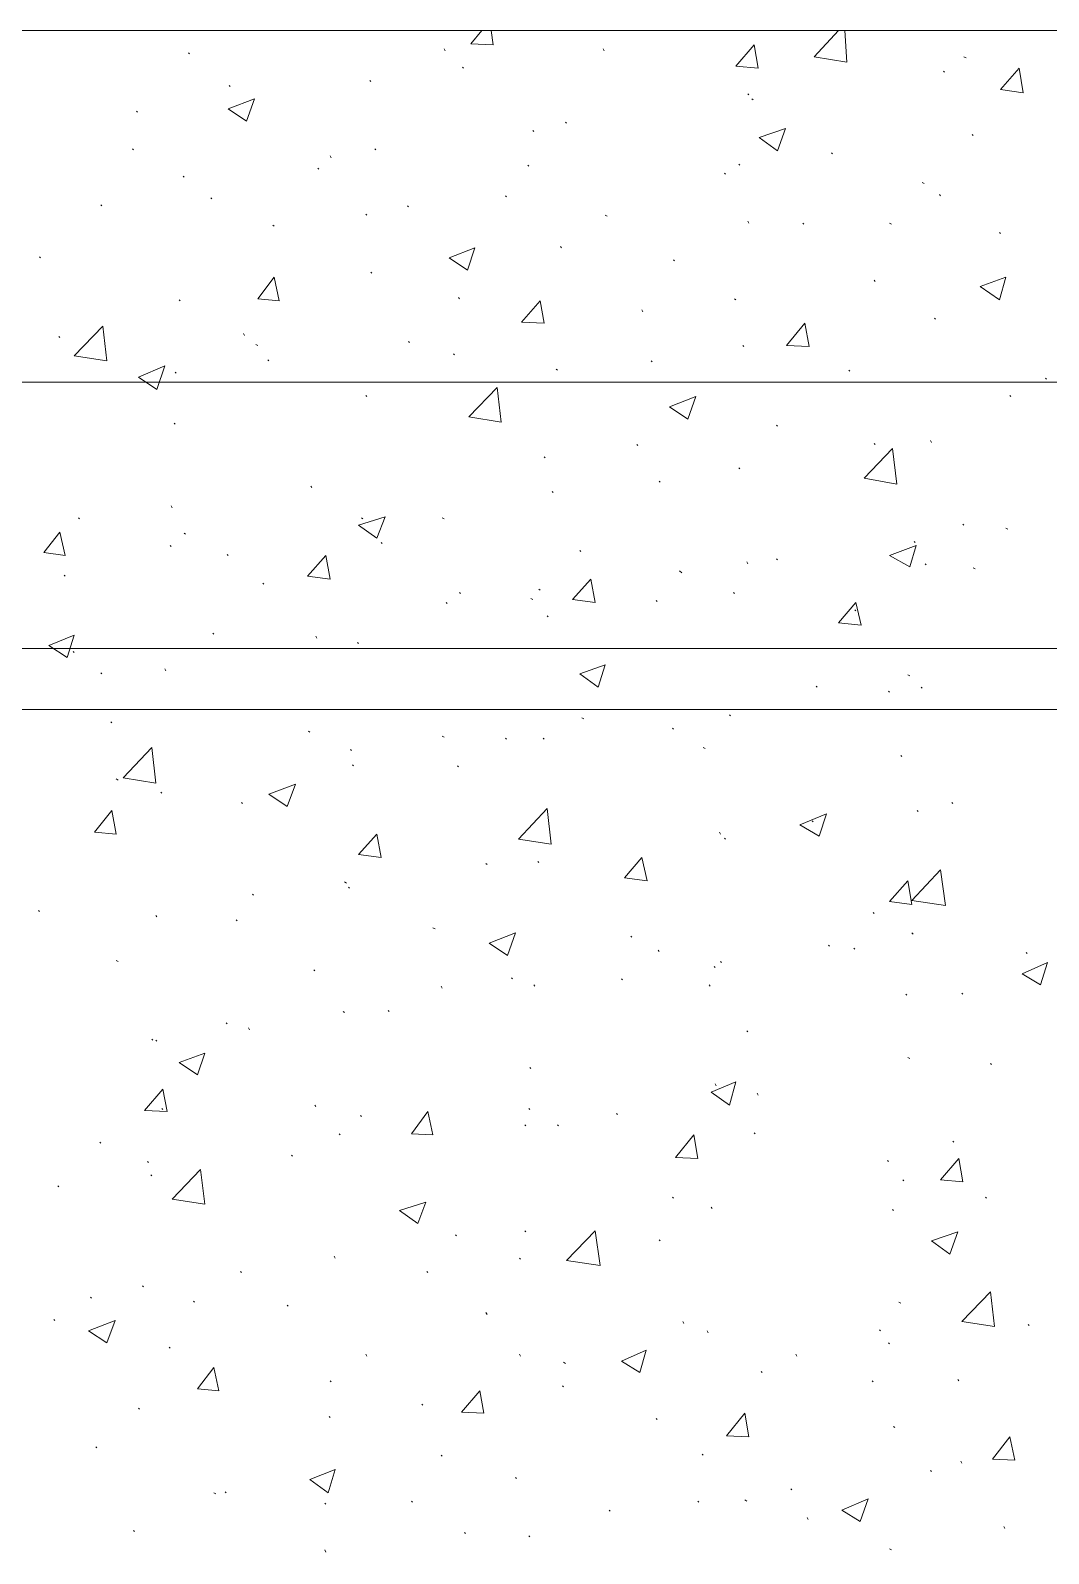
# Model space of a CAD drawing. Header units: millimetres. Extents: x 2928 to 3112, y 1220 to 1280.
# Drawn here: x 2967.03 to 2968.695, y 1260.073 to 1262.562 of the extents above; entities that cross this region are included whole.
import ezdxf

# ---------------------------------------------------------------- set-up
doc = ezdxf.new("R2010")
doc.units = ezdxf.units.MM

msp = doc.modelspace()

# ---------------------------------------------------------------- linework, layer by layer
at = {"color": 253, "linetype": 'Continuous', "lineweight": 5, "true_color": 0x9a9a9a}
for points in [[(2940.97965, 1262.56226), (2981.54689, 1262.56226), (2981.54689, 1240.79028), (2940.97965, 1240.79028)], [(2941.98633, 1261.55224), (2980.53854, 1261.55224), (2980.53854, 1241.8003), (2941.98633, 1241.8003)]]:
    msp.add_lwpolyline(points, close=True, dxfattribs=at)
at = {"color": 92, "linetype": 'Continuous', "lineweight": 13, "true_color": 0x00b800}
for points in [[(2967.75003, 1262.54059), (2967.76836, 1262.56226), (2967.76836, 1262.56226)], [(2967.7867, 1262.53893), (2967.78336, 1262.56226), (2967.78336, 1262.56226)], [(2968.3117, 1262.51892), (2968.3517, 1262.56226), (2968.3517, 1262.56226)], [(2968.36504, 1262.51059), (2968.3617, 1262.56226), (2968.3617, 1262.56226)], [(2967.29002, 1262.52392), (2967.28835, 1262.52559), (2967.28835, 1262.52559)], [(2967.70836, 1262.52892), (2967.70669, 1262.53226), (2967.70669, 1262.53226)], [(2967.75003, 1262.54059), (2967.7867, 1262.53893), (2967.7867, 1262.53893)], [(2967.96836, 1262.52892), (2967.9667, 1262.53226), (2967.9667, 1262.53226)], [(2968.18337, 1262.50392), (2968.21337, 1262.53893), (2968.21337, 1262.53893)], [(2968.22003, 1262.50059), (2968.21337, 1262.53893), (2968.21337, 1262.53893)], [(2967.73836, 1262.50059), (2967.73669, 1262.50226), (2967.73669, 1262.50226)], [(2968.18337, 1262.50392), (2968.22003, 1262.50059), (2968.22003, 1262.50059)], [(2968.3117, 1262.51892), (2968.36504, 1262.51059), (2968.36504, 1262.51059)], [(2968.56004, 1262.51726), (2968.55671, 1262.51892), (2968.55671, 1262.51892)], [(2968.61671, 1262.46559), (2968.64671, 1262.50059), (2968.64671, 1262.50059)], [(2968.65337, 1262.46059), (2968.64671, 1262.50059), (2968.64671, 1262.50059)], [(2967.58669, 1262.47892), (2967.58503, 1262.48059), (2967.58503, 1262.48059)], [(2968.52504, 1262.49392), (2968.52337, 1262.49559), (2968.52337, 1262.49559)], [(2967.35336, 1262.43392), (2967.39669, 1262.45059), (2967.39669, 1262.45059)], [(2967.35669, 1262.47059), (2967.35502, 1262.47226), (2967.35502, 1262.47226)], [(2967.38336, 1262.41392), (2967.39669, 1262.45059), (2967.39669, 1262.45059)], [(2968.20503, 1262.45726), (2968.20337, 1262.45892), (2968.20337, 1262.45892)], [(2968.2117, 1262.44892), (2968.21003, 1262.45059), (2968.21003, 1262.45059)], [(2968.61671, 1262.46559), (2968.65337, 1262.46059), (2968.65337, 1262.46059)], [(2967.20502, 1262.42892), (2967.20335, 1262.43059), (2967.20335, 1262.43059)], [(2967.35336, 1262.43392), (2967.38336, 1262.41392), (2967.38336, 1262.41392)], [(2967.85336, 1262.39726), (2967.8517, 1262.39892), (2967.8517, 1262.39892)], [(2967.9067, 1262.41059), (2967.90503, 1262.41226), (2967.90503, 1262.41226)], [(2968.2217, 1262.38726), (2968.26504, 1262.40226), (2968.26504, 1262.40226)], [(2968.2517, 1262.36559), (2968.26504, 1262.40226), (2968.26504, 1262.40226)], [(2968.2217, 1262.38726), (2968.2517, 1262.36559), (2968.2517, 1262.36559)], [(2968.57171, 1262.39059), (2968.57004, 1262.39226), (2968.57004, 1262.39226)], [(2967.19835, 1262.36726), (2967.19669, 1262.36892), (2967.19669, 1262.36892)], [(2967.52169, 1262.35392), (2967.52002, 1262.35726), (2967.52002, 1262.35726)], [(2967.59503, 1262.36726), (2967.59336, 1262.36892), (2967.59336, 1262.36892)], [(2968.3417, 1262.36059), (2968.34004, 1262.36226), (2968.34004, 1262.36226)], [(2967.50169, 1262.33559), (2967.50002, 1262.33726), (2967.50002, 1262.33726)], [(2967.84503, 1262.34059), (2967.84336, 1262.34226), (2967.84336, 1262.34226)], [(2968.1667, 1262.32726), (2968.16503, 1262.32892), (2968.16503, 1262.32892)], [(2968.19003, 1262.34226), (2968.18837, 1262.34392), (2968.18837, 1262.34392)], [(2967.28169, 1262.32226), (2967.28002, 1262.32392), (2967.28002, 1262.32392)], [(2968.49171, 1262.31226), (2968.48837, 1262.31392), (2968.48837, 1262.31392)], [(2967.14669, 1262.27559), (2967.14502, 1262.27725), (2967.14502, 1262.27725)], [(2967.32669, 1262.28725), (2967.32502, 1262.28892), (2967.32502, 1262.28892)], [(2967.64836, 1262.27392), (2967.64669, 1262.27559), (2967.64669, 1262.27559)], [(2967.80836, 1262.29059), (2967.8067, 1262.29225), (2967.8067, 1262.29225)], [(2968.51837, 1262.29225), (2968.51671, 1262.29392), (2968.51671, 1262.29392)], [(2967.58003, 1262.26059), (2967.57836, 1262.26225), (2967.57836, 1262.26225)], [(2967.97336, 1262.25892), (2967.97003, 1262.26059), (2967.97003, 1262.26059)], [(2968.20503, 1262.24725), (2968.20337, 1262.25059), (2968.20337, 1262.25059)], [(2967.42836, 1262.24225), (2967.42669, 1262.24392), (2967.42669, 1262.24392)], [(2968.29504, 1262.24559), (2968.29337, 1262.24725), (2968.29337, 1262.24725)], [(2968.43837, 1262.24559), (2968.43504, 1262.24725), (2968.43504, 1262.24725)], [(2968.61671, 1262.23059), (2968.61504, 1262.23225), (2968.61504, 1262.23225)], [(2967.71503, 1262.19059), (2967.75669, 1262.20725), (2967.75669, 1262.20725)], [(2967.74503, 1262.17059), (2967.75669, 1262.20725), (2967.75669, 1262.20725)], [(2967.89836, 1262.20725), (2967.8967, 1262.20892), (2967.8967, 1262.20892)], [(2967.04668, 1262.19059), (2967.04502, 1262.19225), (2967.04502, 1262.19225)], [(2967.71503, 1262.19059), (2967.74503, 1262.17059), (2967.74503, 1262.17059)], [(2968.08337, 1262.18559), (2968.0817, 1262.18725), (2968.0817, 1262.18725)], [(2967.40169, 1262.12392), (2967.42836, 1262.15892), (2967.42836, 1262.15892)], [(2967.43669, 1262.12059), (2967.42836, 1262.15892), (2967.42836, 1262.15892)], [(2967.58836, 1262.16559), (2967.58669, 1262.16725), (2967.58669, 1262.16725)], [(2968.4117, 1262.15225), (2968.41004, 1262.15392), (2968.41004, 1262.15392)], [(2968.58337, 1262.14392), (2968.62504, 1262.15892), (2968.62504, 1262.15892)], [(2968.61504, 1262.12225), (2968.62504, 1262.15892), (2968.62504, 1262.15892)], [(2967.73169, 1262.12392), (2967.73003, 1262.12559), (2967.73003, 1262.12559)], [(2968.58337, 1262.14392), (2968.61504, 1262.12225), (2968.61504, 1262.12225)], [(2967.27502, 1262.12059), (2967.27335, 1262.12225), (2967.27335, 1262.12225)], [(2967.40169, 1262.12392), (2967.43669, 1262.12059), (2967.43669, 1262.12059)], [(2967.83336, 1262.08559), (2967.86336, 1262.12059), (2967.86336, 1262.12059)], [(2967.87003, 1262.08392), (2967.86336, 1262.12059), (2967.86336, 1262.12059)], [(2968.0317, 1262.10225), (2968.03003, 1262.10559), (2968.03003, 1262.10559)], [(2968.18337, 1262.12225), (2968.1817, 1262.12392), (2968.1817, 1262.12392)], [(2967.10169, 1262.03058), (2967.14835, 1262.07892), (2967.14835, 1262.07892)], [(2967.15502, 1262.02225), (2967.14835, 1262.07892), (2967.14835, 1262.07892)], [(2967.83336, 1262.08559), (2967.87003, 1262.08392), (2967.87003, 1262.08392)], [(2968.2667, 1262.04725), (2968.2967, 1262.08392), (2968.2967, 1262.08392)], [(2968.30337, 1262.04558), (2968.2967, 1262.08392), (2968.2967, 1262.08392)], [(2968.51004, 1262.09059), (2968.50837, 1262.09225), (2968.50837, 1262.09225)], [(2967.07835, 1262.06058), (2967.07669, 1262.06225), (2967.07669, 1262.06225)], [(2967.38002, 1262.06392), (2967.37836, 1262.06725), (2967.37836, 1262.06725)], [(2967.65003, 1262.05225), (2967.64836, 1262.05392), (2967.64836, 1262.05392)], [(2967.10169, 1262.03058), (2967.15502, 1262.02225), (2967.15502, 1262.02225)], [(2967.40169, 1262.04725), (2967.39836, 1262.04892), (2967.39836, 1262.04892)], [(2967.72336, 1262.03225), (2967.72169, 1262.03392), (2967.72169, 1262.03392)], [(2968.1967, 1262.04558), (2968.19503, 1262.04725), (2968.19503, 1262.04725)], [(2968.2667, 1262.04725), (2968.30337, 1262.04558), (2968.30337, 1262.04558)], [(2967.20669, 1261.99558), (2967.25002, 1262.01392), (2967.25002, 1262.01392)], [(2967.23669, 1261.97558), (2967.25002, 1262.01392), (2967.25002, 1262.01392)], [(2967.26835, 1262.00225), (2967.26669, 1262.00392), (2967.26669, 1262.00392)], [(2967.42002, 1262.02225), (2967.41836, 1262.02392), (2967.41836, 1262.02392)], [(2967.8917, 1262.00725), (2967.89003, 1262.00892), (2967.89003, 1262.00892)], [(2968.0467, 1262.02058), (2968.04503, 1262.02225), (2968.04503, 1262.02225)], [(2968.37004, 1262.00558), (2968.36837, 1262.00725), (2968.36837, 1262.00725)], [(2967.20669, 1261.99558), (2967.23669, 1261.97558), (2967.23669, 1261.97558)], [(2967.74669, 1261.93058), (2967.79336, 1261.97892), (2967.79336, 1261.97892)], [(2967.80003, 1261.92225), (2967.79336, 1261.97892), (2967.79336, 1261.97892)], [(2968.69171, 1261.99225), (2968.69004, 1261.99392), (2968.69004, 1261.99392)], [(2967.58003, 1261.96392), (2967.57836, 1261.96558), (2967.57836, 1261.96558)], [(2968.07503, 1261.94725), (2968.11837, 1261.96392), (2968.11837, 1261.96392)], [(2968.10503, 1261.92725), (2968.11837, 1261.96392), (2968.11837, 1261.96392)], [(2968.63337, 1261.96392), (2968.63171, 1261.96558), (2968.63171, 1261.96558)], [(2967.74669, 1261.93058), (2967.80003, 1261.92225), (2967.80003, 1261.92225)], [(2968.07503, 1261.94725), (2968.10503, 1261.92725), (2968.10503, 1261.92725)], [(2967.26669, 1261.91892), (2967.26502, 1261.92058), (2967.26502, 1261.92058)], [(2968.2517, 1261.91558), (2968.25004, 1261.91725), (2968.25004, 1261.91725)], [(2968.02337, 1261.88392), (2968.0217, 1261.88558), (2968.0217, 1261.88558)], [(2968.39337, 1261.83058), (2968.44004, 1261.87892), (2968.44004, 1261.87892)], [(2968.4117, 1261.88558), (2968.41004, 1261.88725), (2968.41004, 1261.88725)], [(2968.4467, 1261.82058), (2968.44004, 1261.87892), (2968.44004, 1261.87892)], [(2968.50337, 1261.88892), (2968.50171, 1261.89225), (2968.50171, 1261.89225)], [(2967.8717, 1261.86392), (2967.87003, 1261.86558), (2967.87003, 1261.86558)], [(2968.19003, 1261.84558), (2968.18837, 1261.84725), (2968.18837, 1261.84725)], [(2968.39337, 1261.83058), (2968.4467, 1261.82058), (2968.4467, 1261.82058)], [(2967.49002, 1261.81558), (2967.48836, 1261.81725), (2967.48836, 1261.81725)], [(2967.88503, 1261.80725), (2967.88336, 1261.80891), (2967.88336, 1261.80891)], [(2968.06003, 1261.82391), (2968.05837, 1261.82558), (2968.05837, 1261.82558)], [(2967.26169, 1261.78225), (2967.26002, 1261.78558), (2967.26002, 1261.78558)], [(2967.11002, 1261.76391), (2967.10835, 1261.76558), (2967.10835, 1261.76558)], [(2967.56669, 1261.75391), (2967.61003, 1261.76725), (2967.61003, 1261.76725)], [(2967.56669, 1261.75391), (2967.59669, 1261.73225), (2967.59669, 1261.73225)], [(2967.57336, 1261.76391), (2967.57169, 1261.76558), (2967.57169, 1261.76558)], [(2967.59669, 1261.73225), (2967.61003, 1261.76725), (2967.61003, 1261.76725)], [(2967.70669, 1261.76391), (2967.70336, 1261.76558), (2967.70336, 1261.76558)], [(2968.55671, 1261.75391), (2968.55504, 1261.75558), (2968.55504, 1261.75558)], [(2967.05168, 1261.70891), (2967.07835, 1261.74225), (2967.07835, 1261.74225)], [(2967.08669, 1261.70391), (2967.07835, 1261.74225), (2967.07835, 1261.74225)], [(2967.28335, 1261.73891), (2967.28169, 1261.74058), (2967.28169, 1261.74058)], [(2968.47671, 1261.72558), (2968.47504, 1261.72725), (2968.47504, 1261.72725)], [(2968.62837, 1261.74725), (2968.62504, 1261.74891), (2968.62504, 1261.74891)], [(2967.05168, 1261.70891), (2967.08669, 1261.70391), (2967.08669, 1261.70391)], [(2967.26002, 1261.71891), (2967.25835, 1261.72058), (2967.25835, 1261.72058)], [(2967.35336, 1261.70391), (2967.35169, 1261.70558), (2967.35169, 1261.70558)], [(2967.48336, 1261.67058), (2967.51336, 1261.70391), (2967.51336, 1261.70391)], [(2967.52002, 1261.66558), (2967.51336, 1261.70391), (2967.51336, 1261.70391)], [(2967.60503, 1261.72391), (2967.60336, 1261.72558), (2967.60336, 1261.72558)], [(2967.93003, 1261.71058), (2967.92836, 1261.71225), (2967.92836, 1261.71225)], [(2968.43504, 1261.70391), (2968.47837, 1261.72058), (2968.47837, 1261.72058)], [(2968.43504, 1261.70391), (2968.46837, 1261.68558), (2968.46837, 1261.68558)], [(2968.46837, 1261.68558), (2968.47837, 1261.72058), (2968.47837, 1261.72058)], [(2968.09503, 1261.67558), (2968.0917, 1261.67891), (2968.0917, 1261.67891)], [(2968.20337, 1261.69058), (2968.2017, 1261.69391), (2968.2017, 1261.69391)], [(2968.2517, 1261.69725), (2968.25004, 1261.69891), (2968.25004, 1261.69891)], [(2968.49504, 1261.68891), (2968.49337, 1261.69058), (2968.49337, 1261.69058)], [(2968.57504, 1261.68225), (2968.57171, 1261.68391), (2968.57171, 1261.68391)], [(2967.08669, 1261.67058), (2967.08502, 1261.67225), (2967.08502, 1261.67225)], [(2967.41169, 1261.65725), (2967.41002, 1261.65891), (2967.41002, 1261.65891)], [(2967.48336, 1261.67058), (2967.52002, 1261.66558), (2967.52002, 1261.66558)], [(2967.9167, 1261.63225), (2967.9467, 1261.66558), (2967.9467, 1261.66558)], [(2967.95336, 1261.62725), (2967.9467, 1261.66558), (2967.9467, 1261.66558)], [(2967.73336, 1261.64225), (2967.73169, 1261.64391), (2967.73169, 1261.64391)], [(2967.8517, 1261.63225), (2967.84836, 1261.63391), (2967.84836, 1261.63391)], [(2967.86336, 1261.64725), (2967.8617, 1261.64891), (2967.8617, 1261.64891)], [(2967.9167, 1261.63225), (2967.95336, 1261.62725), (2967.95336, 1261.62725)], [(2968.05503, 1261.62891), (2968.05337, 1261.63058), (2968.05337, 1261.63058)], [(2968.1817, 1261.64225), (2968.18003, 1261.64391), (2968.18003, 1261.64391)], [(2967.71169, 1261.62558), (2967.71003, 1261.62725), (2967.71003, 1261.62725)], [(2967.8767, 1261.60391), (2967.87503, 1261.60558), (2967.87503, 1261.60558)], [(2968.3517, 1261.59391), (2968.38004, 1261.62725), (2968.38004, 1261.62725)], [(2968.38004, 1261.61391), (2968.37837, 1261.61558), (2968.37837, 1261.61558)], [(2968.38837, 1261.59058), (2968.38004, 1261.62725), (2968.38004, 1261.62725)], [(2968.3517, 1261.59391), (2968.38837, 1261.59058), (2968.38837, 1261.59058)], [(2967.06002, 1261.55724), (2967.10169, 1261.57391), (2967.10169, 1261.57391)], [(2967.06002, 1261.55724), (2967.09002, 1261.53724), (2967.09002, 1261.53724)], [(2967.09002, 1261.53724), (2967.10169, 1261.57391), (2967.10169, 1261.57391)], [(2967.33002, 1261.57558), (2967.32836, 1261.57724), (2967.32836, 1261.57724)], [(2967.49836, 1261.56891), (2967.49669, 1261.57224), (2967.49669, 1261.57224)], [(2967.56669, 1261.56058), (2967.56503, 1261.56224), (2967.56503, 1261.56224)], [(2967.10169, 1261.54558), (2967.10002, 1261.54724), (2967.10002, 1261.54724)], [(2967.14669, 1261.51058), (2967.14502, 1261.51224), (2967.14502, 1261.51224)], [(2967.25169, 1261.51558), (2967.25002, 1261.51891), (2967.25002, 1261.51891)], [(2967.92836, 1261.51058), (2967.97003, 1261.52558), (2967.97003, 1261.52558)], [(2967.92836, 1261.51058), (2967.95836, 1261.48891), (2967.95836, 1261.48891)], [(2967.95836, 1261.48891), (2967.97003, 1261.52558), (2967.97003, 1261.52558)], [(2968.46837, 1261.50724), (2968.46504, 1261.50891), (2968.46504, 1261.50891)], [(2968.3167, 1261.48891), (2968.31504, 1261.49058), (2968.31504, 1261.49058)], [(2968.43504, 1261.48058), (2968.43337, 1261.48224), (2968.43337, 1261.48224)], [(2968.48837, 1261.48724), (2968.48671, 1261.48891), (2968.48671, 1261.48891)], [(2967.16335, 1261.43058), (2967.16169, 1261.43224), (2967.16169, 1261.43224)], [(2967.93503, 1261.43724), (2967.9317, 1261.43891), (2967.9317, 1261.43891)], [(2968.17503, 1261.44224), (2968.17337, 1261.44391), (2968.17337, 1261.44391)], [(2967.48669, 1261.41558), (2967.48502, 1261.41724), (2967.48502, 1261.41724)], [(2967.70669, 1261.40724), (2967.70336, 1261.40891), (2967.70336, 1261.40891)], [(2967.80836, 1261.40391), (2967.8067, 1261.40558), (2967.8067, 1261.40558)], [(2967.87003, 1261.40391), (2967.86836, 1261.40558), (2967.86836, 1261.40558)], [(2968.0817, 1261.42058), (2968.08003, 1261.42224), (2968.08003, 1261.42224)], [(2967.18169, 1261.34057), (2967.22835, 1261.39058), (2967.22835, 1261.39058)], [(2967.23502, 1261.33224), (2967.22835, 1261.39058), (2967.22835, 1261.39058)], [(2967.55503, 1261.38558), (2967.55336, 1261.38724), (2967.55336, 1261.38724)], [(2968.13337, 1261.38891), (2968.13003, 1261.39058), (2968.13003, 1261.39058)], [(2967.55836, 1261.36057), (2967.55669, 1261.36224), (2967.55669, 1261.36224)], [(2967.73003, 1261.35891), (2967.72836, 1261.36057), (2967.72836, 1261.36057)], [(2968.45504, 1261.37558), (2968.45337, 1261.37724), (2968.45337, 1261.37724)], [(2967.17335, 1261.33724), (2967.17002, 1261.33891), (2967.17002, 1261.33891)], [(2967.18169, 1261.34057), (2967.23502, 1261.33224), (2967.23502, 1261.33224)], [(2967.42002, 1261.31391), (2967.46336, 1261.33057), (2967.46336, 1261.33057)], [(2967.45002, 1261.29391), (2967.46336, 1261.33057), (2967.46336, 1261.33057)], [(2967.24502, 1261.31557), (2967.24335, 1261.31724), (2967.24335, 1261.31724)], [(2967.42002, 1261.31391), (2967.45002, 1261.29391), (2967.45002, 1261.29391)], [(2967.13502, 1261.25224), (2967.16335, 1261.28724), (2967.16335, 1261.28724)], [(2967.17002, 1261.24891), (2967.16335, 1261.28724), (2967.16335, 1261.28724)], [(2967.37669, 1261.29891), (2967.37502, 1261.30057), (2967.37502, 1261.30057)], [(2967.82836, 1261.24057), (2967.87503, 1261.29057), (2967.87503, 1261.29057)], [(2967.8817, 1261.23224), (2967.87503, 1261.29057), (2967.87503, 1261.29057)], [(2968.28837, 1261.26391), (2968.3317, 1261.28224), (2968.3317, 1261.28224)], [(2968.32004, 1261.24557), (2968.3317, 1261.28224), (2968.3317, 1261.28224)], [(2968.48171, 1261.28557), (2968.48004, 1261.28724), (2968.48004, 1261.28724)], [(2968.53837, 1261.29891), (2968.53671, 1261.30057), (2968.53671, 1261.30057)], [(2968.28837, 1261.26391), (2968.32004, 1261.24557), (2968.32004, 1261.24557)], [(2968.31004, 1261.26891), (2968.30837, 1261.27057), (2968.30837, 1261.27057)], [(2967.13502, 1261.25224), (2967.17002, 1261.24891), (2967.17002, 1261.24891)], [(2967.56669, 1261.21557), (2967.59669, 1261.24891), (2967.59669, 1261.24891)], [(2967.60336, 1261.21057), (2967.59669, 1261.24891), (2967.59669, 1261.24891)], [(2967.82836, 1261.24057), (2967.8817, 1261.23224), (2967.8817, 1261.23224)], [(2968.15837, 1261.24891), (2968.1567, 1261.25224), (2968.1567, 1261.25224)], [(2968.1667, 1261.24057), (2968.16503, 1261.24224), (2968.16503, 1261.24224)], [(2967.56669, 1261.21557), (2967.60336, 1261.21057), (2967.60336, 1261.21057)], [(2968.0017, 1261.17724), (2968.03003, 1261.21057), (2968.03003, 1261.21057)], [(2968.03837, 1261.17224), (2968.03003, 1261.21057), (2968.03003, 1261.21057)], [(2967.7767, 1261.19891), (2967.77503, 1261.20057), (2967.77503, 1261.20057)], [(2967.8617, 1261.20224), (2967.86003, 1261.20391), (2967.86003, 1261.20391)], [(2968.47171, 1261.14057), (2968.51837, 1261.19057), (2968.51837, 1261.19057)], [(2968.52671, 1261.13224), (2968.51837, 1261.19057), (2968.51837, 1261.19057)], [(2967.54669, 1261.16891), (2967.54336, 1261.17057), (2967.54336, 1261.17057)], [(2967.55169, 1261.16057), (2967.55003, 1261.16224), (2967.55003, 1261.16224)], [(2968.0017, 1261.17724), (2968.03837, 1261.17224), (2968.03837, 1261.17224)], [(2968.43504, 1261.13891), (2968.46504, 1261.17224), (2968.46504, 1261.17224)], [(2968.47171, 1261.13391), (2968.46504, 1261.17224), (2968.46504, 1261.17224)], [(2967.39502, 1261.14891), (2967.39336, 1261.15057), (2967.39336, 1261.15057)], [(2968.43504, 1261.13891), (2968.47171, 1261.13391), (2968.47171, 1261.13391)], [(2968.47171, 1261.14057), (2968.52671, 1261.13224), (2968.52671, 1261.13224)], [(2967.04502, 1261.12224), (2967.04335, 1261.1239), (2967.04335, 1261.1239)], [(2967.23669, 1261.1139), (2967.23502, 1261.11557), (2967.23502, 1261.11557)], [(2967.36836, 1261.10724), (2967.36669, 1261.1089), (2967.36669, 1261.1089)], [(2968.41004, 1261.1189), (2968.40837, 1261.12057), (2968.40837, 1261.12057)], [(2967.69169, 1261.0939), (2967.68836, 1261.09557), (2967.68836, 1261.09557)], [(2967.78003, 1261.07057), (2967.82336, 1261.08724), (2967.82336, 1261.08724)], [(2967.81003, 1261.05057), (2967.82336, 1261.08724), (2967.82336, 1261.08724)], [(2968.01337, 1261.08057), (2968.0117, 1261.08224), (2968.0117, 1261.08224)], [(2968.47337, 1261.08557), (2968.47171, 1261.08724), (2968.47171, 1261.08724)], [(2967.78003, 1261.07057), (2967.81003, 1261.05057), (2967.81003, 1261.05057)], [(2968.05837, 1261.05724), (2968.0567, 1261.0589), (2968.0567, 1261.0589)], [(2968.3367, 1261.06557), (2968.33504, 1261.06724), (2968.33504, 1261.06724)], [(2968.37837, 1261.06057), (2968.3767, 1261.06224), (2968.3767, 1261.06224)], [(2968.66004, 1261.0539), (2968.65837, 1261.05557), (2968.65837, 1261.05557)], [(2967.17335, 1261.04057), (2967.17002, 1261.04224), (2967.17002, 1261.04224)], [(2968.15003, 1261.03057), (2968.14837, 1261.03224), (2968.14837, 1261.03224)], [(2968.16003, 1261.0389), (2968.15837, 1261.04057), (2968.15837, 1261.04057)], [(2968.65171, 1261.02057), (2968.69337, 1261.0389), (2968.69337, 1261.0389)], [(2968.68171, 1261.00224), (2968.69337, 1261.0389), (2968.69337, 1261.0389)], [(2967.49502, 1261.02557), (2967.49336, 1261.02724), (2967.49336, 1261.02724)], [(2967.81836, 1261.01224), (2967.8167, 1261.0139), (2967.8167, 1261.0139)], [(2967.99837, 1261.01057), (2967.9967, 1261.01224), (2967.9967, 1261.01224)], [(2968.65171, 1261.02057), (2968.68171, 1261.00224), (2968.68171, 1261.00224)], [(2967.70336, 1260.99724), (2967.70169, 1261.00057), (2967.70169, 1261.00057)], [(2967.85503, 1261.00057), (2967.85336, 1261.00224), (2967.85336, 1261.00224)], [(2968.1417, 1261.00057), (2968.14003, 1261.00224), (2968.14003, 1261.00224)], [(2968.46337, 1260.98557), (2968.46171, 1260.98724), (2968.46171, 1260.98724)], [(2968.55504, 1260.98724), (2968.55337, 1260.9889), (2968.55337, 1260.9889)], [(2967.54336, 1260.95724), (2967.54169, 1260.9589), (2967.54169, 1260.9589)], [(2967.61669, 1260.9589), (2967.61503, 1260.96057), (2967.61503, 1260.96057)], [(2967.35169, 1260.9389), (2967.35002, 1260.94057), (2967.35002, 1260.94057)], [(2967.38836, 1260.9289), (2967.38669, 1260.93224), (2967.38669, 1260.93224)], [(2967.23002, 1260.91224), (2967.22835, 1260.9139), (2967.22835, 1260.9139)], [(2967.23669, 1260.91057), (2967.23502, 1260.91224), (2967.23502, 1260.91224)], [(2968.20337, 1260.92557), (2968.2017, 1260.92724), (2968.2017, 1260.92724)], [(2967.27335, 1260.87557), (2967.31502, 1260.89057), (2967.31502, 1260.89057)], [(2967.30336, 1260.85557), (2967.31502, 1260.89057), (2967.31502, 1260.89057)], [(2968.46837, 1260.88223), (2968.46504, 1260.8839), (2968.46504, 1260.8839)], [(2967.27335, 1260.87557), (2967.30336, 1260.85557), (2967.30336, 1260.85557)], [(2967.84836, 1260.86557), (2967.8467, 1260.86723), (2967.8467, 1260.86723)], [(2968.60171, 1260.87223), (2968.60004, 1260.8739), (2968.60004, 1260.8739)], [(2967.21669, 1260.79723), (2967.24669, 1260.83223), (2967.24669, 1260.83223)], [(2967.25335, 1260.79557), (2967.24669, 1260.83223), (2967.24669, 1260.83223)], [(2968.14337, 1260.82723), (2968.18337, 1260.8439), (2968.18337, 1260.8439)], [(2968.1517, 1260.83723), (2968.15003, 1260.84057), (2968.15003, 1260.84057)], [(2968.17337, 1260.80557), (2968.18337, 1260.8439), (2968.18337, 1260.8439)], [(2968.14337, 1260.82723), (2968.17337, 1260.80557), (2968.17337, 1260.80557)], [(2968.22003, 1260.82223), (2968.21837, 1260.82557), (2968.21837, 1260.82557)], [(2967.21669, 1260.79723), (2967.25335, 1260.79557), (2967.25335, 1260.79557)], [(2967.24669, 1260.7989), (2967.24502, 1260.80057), (2967.24502, 1260.80057)], [(2967.49669, 1260.8039), (2967.49502, 1260.80557), (2967.49502, 1260.80557)], [(2967.57169, 1260.78723), (2967.57003, 1260.7889), (2967.57003, 1260.7889)], [(2967.65336, 1260.7589), (2967.68003, 1260.79557), (2967.68003, 1260.79557)], [(2967.68836, 1260.75723), (2967.68003, 1260.79557), (2967.68003, 1260.79557)], [(2967.8467, 1260.7989), (2967.84503, 1260.80057), (2967.84503, 1260.80057)], [(2967.99003, 1260.79057), (2967.98836, 1260.79223), (2967.98836, 1260.79223)], [(2967.53669, 1260.75723), (2967.53503, 1260.7589), (2967.53503, 1260.7589)], [(2967.65336, 1260.7589), (2967.68836, 1260.75723), (2967.68836, 1260.75723)], [(2967.84003, 1260.77223), (2967.83836, 1260.7739), (2967.83836, 1260.7739)], [(2967.89336, 1260.77223), (2967.8917, 1260.7739), (2967.8917, 1260.7739)], [(2968.08503, 1260.72057), (2968.11503, 1260.75723), (2968.11503, 1260.75723)], [(2968.1217, 1260.7189), (2968.11503, 1260.75723), (2968.11503, 1260.75723)], [(2968.21503, 1260.7589), (2968.21337, 1260.76057), (2968.21337, 1260.76057)], [(2967.14502, 1260.7439), (2967.14335, 1260.74557), (2967.14335, 1260.74557)], [(2968.54004, 1260.74557), (2968.53837, 1260.74723), (2968.53837, 1260.74723)], [(2967.22335, 1260.71223), (2967.22169, 1260.7139), (2967.22169, 1260.7139)], [(2967.45836, 1260.72223), (2967.45669, 1260.7239), (2967.45669, 1260.7239)], [(2968.08503, 1260.72057), (2968.1217, 1260.7189), (2968.1217, 1260.7189)], [(2968.43337, 1260.7139), (2968.4317, 1260.71557), (2968.4317, 1260.71557)], [(2968.51837, 1260.6839), (2968.54837, 1260.7189), (2968.54837, 1260.7189)], [(2968.55504, 1260.68057), (2968.54837, 1260.7189), (2968.54837, 1260.7189)], [(2967.22835, 1260.69057), (2967.22669, 1260.69223), (2967.22669, 1260.69223)], [(2967.26169, 1260.65223), (2967.30836, 1260.70057), (2967.30836, 1260.70057)], [(2967.31502, 1260.6439), (2967.30836, 1260.70057), (2967.30836, 1260.70057)], [(2968.45837, 1260.68223), (2968.4567, 1260.6839), (2968.4567, 1260.6839)], [(2968.51837, 1260.6839), (2968.55504, 1260.68057), (2968.55504, 1260.68057)], [(2967.07669, 1260.67223), (2967.07502, 1260.6739), (2967.07502, 1260.6739)], [(2967.26169, 1260.65223), (2967.31502, 1260.6439), (2967.31502, 1260.6439)], [(2967.63336, 1260.6339), (2967.67669, 1260.64723), (2967.67669, 1260.64723)], [(2967.63336, 1260.6339), (2967.66336, 1260.61223), (2967.66336, 1260.61223)], [(2967.66336, 1260.61223), (2967.67669, 1260.64723), (2967.67669, 1260.64723)], [(2968.0817, 1260.6539), (2968.08003, 1260.65556), (2968.08003, 1260.65556)], [(2968.14503, 1260.63723), (2968.14337, 1260.6389), (2968.14337, 1260.6389)], [(2968.4417, 1260.6339), (2968.44004, 1260.63556), (2968.44004, 1260.63556)], [(2968.59337, 1260.6539), (2968.59171, 1260.65556), (2968.59171, 1260.65556)], [(2967.72669, 1260.59223), (2967.72503, 1260.5939), (2967.72503, 1260.5939)], [(2967.84003, 1260.5989), (2967.83836, 1260.60056), (2967.83836, 1260.60056)], [(2967.9067, 1260.55223), (2967.95336, 1260.60056), (2967.95336, 1260.60056)], [(2967.9617, 1260.5439), (2967.95336, 1260.60056), (2967.95336, 1260.60056)], [(2968.06003, 1260.5839), (2968.05837, 1260.58556), (2968.05837, 1260.58556)], [(2968.50337, 1260.5839), (2968.54671, 1260.5989), (2968.54671, 1260.5989)], [(2968.50337, 1260.5839), (2968.53337, 1260.56223), (2968.53337, 1260.56223)], [(2968.53337, 1260.56223), (2968.54671, 1260.5989), (2968.54671, 1260.5989)], [(2967.52836, 1260.55556), (2967.52669, 1260.5589), (2967.52669, 1260.5589)], [(2967.37502, 1260.53223), (2967.37336, 1260.5339), (2967.37336, 1260.5339)], [(2967.68003, 1260.53223), (2967.67836, 1260.5339), (2967.67836, 1260.5339)], [(2967.8317, 1260.5539), (2967.83003, 1260.55556), (2967.83003, 1260.55556)], [(2967.9067, 1260.55223), (2967.9617, 1260.5439), (2967.9617, 1260.5439)], [(2967.21502, 1260.5089), (2967.21335, 1260.51056), (2967.21335, 1260.51056)], [(2967.13002, 1260.49056), (2967.12835, 1260.49223), (2967.12835, 1260.49223)], [(2967.29836, 1260.4839), (2967.29669, 1260.48556), (2967.29669, 1260.48556)], [(2968.45337, 1260.48223), (2968.45004, 1260.4839), (2968.45004, 1260.4839)], [(2968.55337, 1260.45223), (2968.60004, 1260.50056), (2968.60004, 1260.50056)], [(2968.60671, 1260.4439), (2968.60004, 1260.50056), (2968.60004, 1260.50056)], [(2967.45169, 1260.47723), (2967.45002, 1260.4789), (2967.45002, 1260.4789)], [(2967.7767, 1260.4639), (2967.77503, 1260.46723), (2967.77503, 1260.46723)], [(2967.07002, 1260.4539), (2967.06835, 1260.45556), (2967.06835, 1260.45556)], [(2967.12502, 1260.43723), (2967.16835, 1260.4539), (2967.16835, 1260.4539)], [(2967.12502, 1260.43723), (2967.15502, 1260.41723), (2967.15502, 1260.41723)], [(2967.15502, 1260.41723), (2967.16835, 1260.4539), (2967.16835, 1260.4539)], [(2968.09837, 1260.4489), (2968.0967, 1260.45223), (2968.0967, 1260.45223)], [(2968.13837, 1260.4339), (2968.1367, 1260.43723), (2968.1367, 1260.43723)], [(2968.42004, 1260.43723), (2968.41837, 1260.4389), (2968.41837, 1260.4389)], [(2968.55337, 1260.45223), (2968.60671, 1260.4439), (2968.60671, 1260.4439)], [(2968.66337, 1260.44556), (2968.66171, 1260.44723), (2968.66171, 1260.44723)], [(2967.25835, 1260.40889), (2967.25669, 1260.41056), (2967.25669, 1260.41056)], [(2968.43504, 1260.41556), (2968.43337, 1260.41723), (2968.43337, 1260.41723)], [(2967.58003, 1260.39556), (2967.57836, 1260.39889), (2967.57836, 1260.39889)], [(2967.8317, 1260.39556), (2967.83003, 1260.39889), (2967.83003, 1260.39889)], [(2967.90503, 1260.38389), (2967.9017, 1260.38556), (2967.9017, 1260.38556)], [(2967.9967, 1260.38723), (2968.0367, 1260.40556), (2968.0367, 1260.40556)], [(2967.9967, 1260.38723), (2968.0267, 1260.36889), (2968.0267, 1260.36889)], [(2968.0267, 1260.36889), (2968.0367, 1260.40556), (2968.0367, 1260.40556)], [(2968.28337, 1260.39556), (2968.2817, 1260.39889), (2968.2817, 1260.39889)], [(2967.30336, 1260.34223), (2967.33002, 1260.37723), (2967.33002, 1260.37723)], [(2967.33836, 1260.33889), (2967.33002, 1260.37723), (2967.33002, 1260.37723)], [(2968.2267, 1260.36889), (2968.22503, 1260.37056), (2968.22503, 1260.37056)], [(2967.30336, 1260.34223), (2967.33836, 1260.33889), (2967.33836, 1260.33889)], [(2967.52169, 1260.35389), (2967.52002, 1260.35556), (2967.52002, 1260.35556)], [(2967.73503, 1260.30389), (2967.76503, 1260.33889), (2967.76503, 1260.33889)], [(2967.7717, 1260.30223), (2967.76503, 1260.33889), (2967.76503, 1260.33889)], [(2967.9017, 1260.34556), (2967.90003, 1260.34723), (2967.90003, 1260.34723)], [(2968.40837, 1260.35389), (2968.4067, 1260.35556), (2968.4067, 1260.35556)], [(2968.54837, 1260.35556), (2968.54671, 1260.35723), (2968.54671, 1260.35723)], [(2967.20835, 1260.30889), (2967.20669, 1260.31056), (2967.20669, 1260.31056)], [(2967.67169, 1260.31556), (2967.67003, 1260.31723), (2967.67003, 1260.31723)], [(2967.52002, 1260.29556), (2967.51836, 1260.29723), (2967.51836, 1260.29723)], [(2967.73503, 1260.30389), (2967.7717, 1260.30223), (2967.7717, 1260.30223)], [(2968.05503, 1260.29223), (2968.05337, 1260.29389), (2968.05337, 1260.29389)], [(2968.16837, 1260.26556), (2968.19837, 1260.30223), (2968.19837, 1260.30223)], [(2968.20503, 1260.26389), (2968.19837, 1260.30223), (2968.19837, 1260.30223)], [(2968.16837, 1260.26556), (2968.20503, 1260.26389), (2968.20503, 1260.26389)], [(2968.44337, 1260.27889), (2968.4417, 1260.28056), (2968.4417, 1260.28056)], [(2968.60337, 1260.22723), (2968.63171, 1260.26389), (2968.63171, 1260.26389)], [(2968.64004, 1260.22556), (2968.63171, 1260.26389), (2968.63171, 1260.26389)], [(2967.13835, 1260.24556), (2967.13669, 1260.24723), (2967.13669, 1260.24723)], [(2967.70336, 1260.23223), (2967.70169, 1260.23389), (2967.70169, 1260.23389)], [(2968.13003, 1260.23389), (2968.12837, 1260.23556), (2968.12837, 1260.23556)], [(2967.48669, 1260.19389), (2967.52836, 1260.21056), (2967.52836, 1260.21056)], [(2967.51669, 1260.17222), (2967.52836, 1260.21056), (2967.52836, 1260.21056)], [(2968.50337, 1260.20723), (2968.50171, 1260.20889), (2968.50171, 1260.20889)], [(2968.55337, 1260.22056), (2968.55171, 1260.22389), (2968.55171, 1260.22389)], [(2968.60337, 1260.22723), (2968.64004, 1260.22556), (2968.64004, 1260.22556)], [(2967.48669, 1260.19389), (2967.51669, 1260.17222), (2967.51669, 1260.17222)], [(2967.82503, 1260.19556), (2967.82336, 1260.19723), (2967.82336, 1260.19723)], [(2967.33336, 1260.17056), (2967.33002, 1260.17222), (2967.33002, 1260.17222)], [(2967.35002, 1260.17222), (2967.34836, 1260.17389), (2967.34836, 1260.17389)], [(2967.65503, 1260.15722), (2967.65336, 1260.15889), (2967.65336, 1260.15889)], [(2968.12337, 1260.15722), (2968.1217, 1260.15889), (2968.1217, 1260.15889)], [(2968.2017, 1260.15889), (2968.19837, 1260.16056), (2968.19837, 1260.16056)], [(2968.27504, 1260.17722), (2968.27337, 1260.17889), (2968.27337, 1260.17889)], [(2968.3567, 1260.14389), (2968.40004, 1260.16222), (2968.40004, 1260.16222)], [(2968.3867, 1260.12556), (2968.40004, 1260.16222), (2968.40004, 1260.16222)], [(2967.51336, 1260.15389), (2967.51169, 1260.15556), (2967.51169, 1260.15556)], [(2967.97836, 1260.14222), (2967.9767, 1260.14389), (2967.9767, 1260.14389)], [(2968.3567, 1260.14389), (2968.3867, 1260.12556), (2968.3867, 1260.12556)], [(2967.20002, 1260.10889), (2967.19835, 1260.11056), (2967.19835, 1260.11056)], [(2968.3017, 1260.12889), (2968.30004, 1260.13222), (2968.30004, 1260.13222)], [(2968.62337, 1260.11389), (2968.62171, 1260.11722), (2968.62171, 1260.11722)], [(2967.74169, 1260.10556), (2967.74003, 1260.10722), (2967.74003, 1260.10722)], [(2967.8467, 1260.10056), (2967.84503, 1260.10222), (2967.84503, 1260.10222)], [(2967.51336, 1260.07556), (2967.51169, 1260.07889), (2967.51169, 1260.07889)], [(2968.43837, 1260.07889), (2968.43504, 1260.08056), (2968.43504, 1260.08056)]]:
    msp.add_lwpolyline(points, dxfattribs=at)
at = {"color": 253, "linetype": 'Continuous', "lineweight": 5, "true_color": 0x9a9a9a}
for points in [[(2981.44522, 1261.98725), (2941.07965, 1261.98725), (2941.07965, 1261.98725)], [(2961.3116, 1241.9003), (2980.43854, 1241.9003), (2980.43854, 1247.74538), (2972.27343, 1247.74538), (2972.27343, 1256.61384), (2980.43854, 1256.61384), (2980.43854, 1261.45224), (2961.3116, 1261.45224), (2961.3116, 1249.1904)]]:
    msp.add_lwpolyline(points, dxfattribs=at)

doc.saveas('drawing.dxf')
